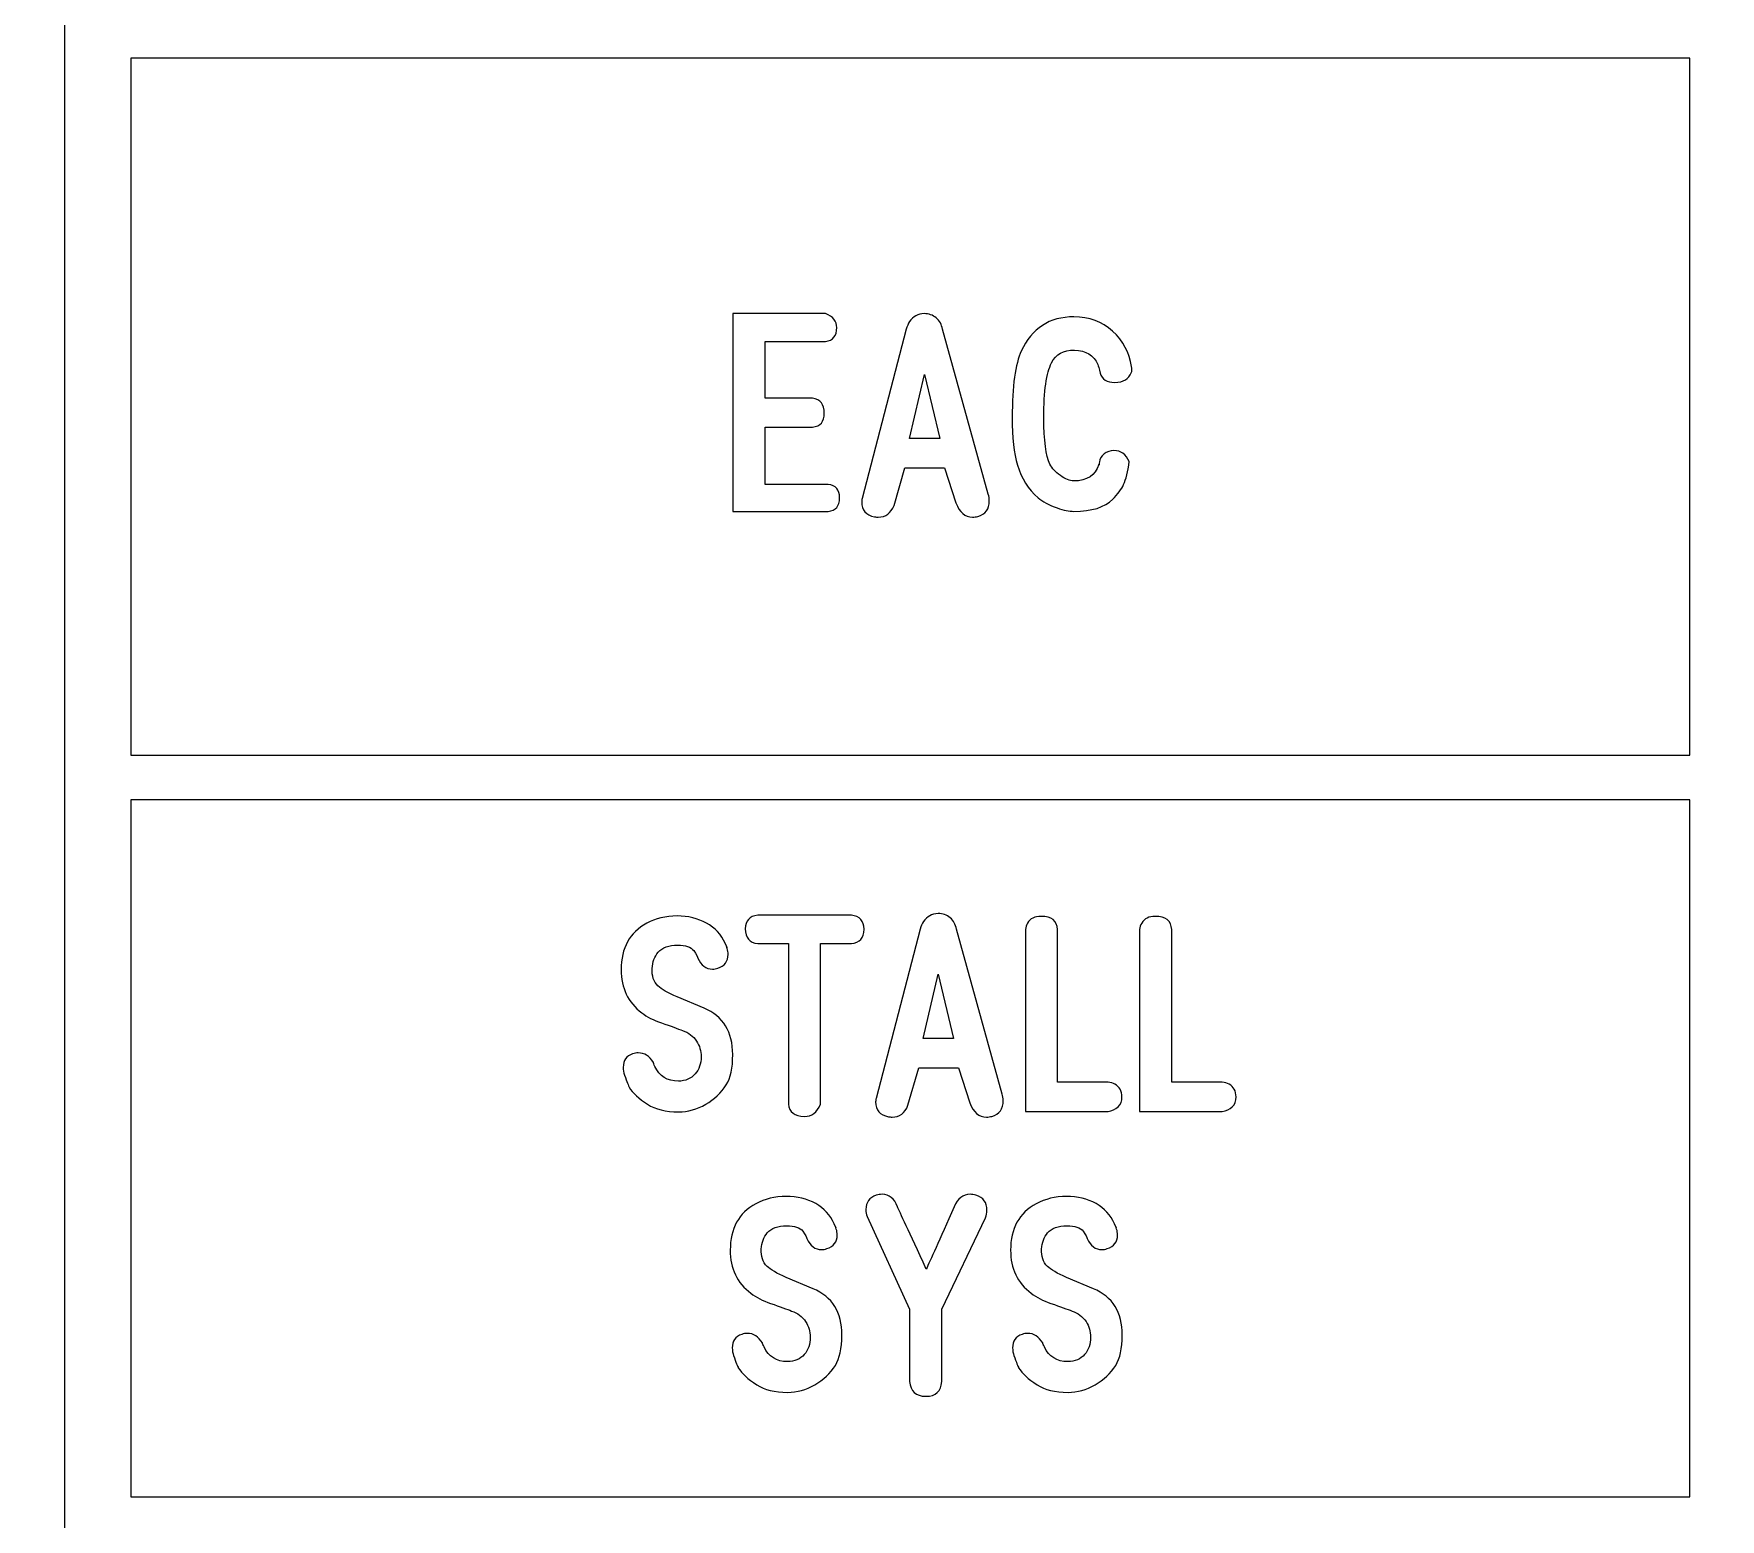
# Model space of a CAD drawing. Extents: x -224 to 225, y -79 to 79.
# Drawn here: x 101.46 to 127.49, y -57.31 to -34.39 of the extents above; entities that cross this region are included whole.
import ezdxf

# ---------------------------------------------------------------- set-up
doc = ezdxf.new("R2010")
doc.units = 0
doc.header["$MEASUREMENT"] = 0
doc.layers.add('PLAN_1', color=7, linetype='CONTINUOUS')

msp = doc.modelspace()

# ---------------------------------------------------------------- linework, layer by layer
at = {"layer": 'PLAN_1', "color": 250}
for points, knots in [([(223.9759, 78.3773), (223.9759, 78.3773), (80.9759, 78.3773), (80.9759, 78.3773), (80.9759, 78.3773), (80.4251, 78.3773), (79.9759, 77.9273), (79.9759, 77.3758), (79.9759, 77.3758), (79.9759, 77.3758), (79.9758, 71.3342), (79.9758, 71.3342), (79.9758, 71.3342), (79.9758, 70.7827), (80.4251, 70.3325), (80.9759, 70.3325), (80.9759, 70.3325), (80.9759, 70.3325), (84.7471, 70.3329), (84.7471, 70.3329), (84.7471, 70.3329), (84.7471, 70.3329), (84.7471, 70.3312), (84.7471, 70.3312), (84.7471, 70.3312), (84.7774, 70.3321), (84.8074, 70.3317), (84.8374, 70.3317), (84.8374, 70.3317), (88.2125, 70.3329), (90.9501, 67.5933), (90.9501, 64.2164), (90.9501, 64.2164), (90.9499, 60.8399), (88.2127, 58.101), (84.8374, 58.101), (84.8374, 58.101), (84.8072, 58.1014), (84.7774, 58.1018), (84.7474, 58.1024), (84.7474, 58.1024), (84.7474, 58.1024), (84.7471, 58.1014), (84.7471, 58.1014), (84.7471, 58.1014), (84.7471, 58.1014), (80.9759, 58.1014), (80.9759, 58.1014), (80.9759, 58.1014), (80.4251, 58.1014), (79.9759, 57.6514), (79.9759, 57.0999), (79.9759, 57.0999), (79.9759, 57.0999), (79.9758, -57.5), (79.9758, -57.5), (79.9758, -57.5), (79.9758, -58.0516), (80.4251, -58.5014), (80.9759, -58.5014), (80.9759, -58.5014), (80.9759, -58.5014), (84.7471, -58.5013), (84.7471, -58.5013), (84.7471, -58.5013), (84.7471, -58.5013), (84.7471, -58.502), (84.7471, -58.502), (84.7471, -58.502), (84.7774, -58.5013), (84.8074, -58.5014), (84.8374, -58.5014), (84.8374, -58.5014), (88.2125, -58.5013), (90.9501, -61.2399), (90.9501, -64.6167), (90.9501, -64.6167), (90.9499, -67.9901), (88.2177, -70.7272), (84.8467, -70.7321), (84.8467, -70.7321), (84.8397, -70.7321), (84.8338, -70.732), (84.8269, -70.7319), (84.8269, -70.7319), (84.8002, -70.7315), (84.7739, -70.7314), (84.7474, -70.7309), (84.7474, -70.7309), (84.7474, -70.7309), (84.7471, -70.7314), (84.7471, -70.7314), (84.7471, -70.7314), (84.7471, -70.7314), (80.9759, -70.7314), (80.9759, -70.7314), (80.9759, -70.7314), (80.4251, -70.7314), (79.9759, -71.181), (79.9759, -71.7325), (79.9759, -71.7325), (79.9759, -71.7325), (79.9758, -77.6209), (79.9758, -77.6209), (79.9758, -77.6209), (79.9758, -77.9033), (80.0791, -78.1466), (80.2822, -78.3424), (80.2822, -78.3424), (80.4854, -78.5379), (80.7318, -78.6325), (81.0136, -78.6218), (81.0136, -78.6218), (81.0136, -78.6218), (224.0136, -78.5346), (224.0136, -78.5346), (224.0136, -78.5346), (224.5508, -78.5142), (224.9758, -78.0725), (224.9758, -77.5342), (224.9758, -77.5342), (224.9758, -77.5342), (224.9758, -71.7378), (224.9758, -71.7378), (224.9758, -71.7378), (224.9758, -71.1866), (224.5266, -70.7368), (223.9758, -70.7368), (223.9758, -70.7368), (223.9758, -70.7368), (220.4778, -70.7365), (220.4778, -70.7365), (220.4778, -70.7365), (220.4778, -70.7365), (220.4778, -70.735), (220.4778, -70.735), (220.4778, -70.735), (220.4481, -70.7357), (220.4179, -70.7368), (220.3879, -70.7368), (220.3879, -70.7368), (217.0127, -70.7365), (214.2753, -67.9983), (214.2753, -64.6215), (214.2753, -64.6215), (214.2753, -61.2481), (217.0057, -58.5128), (220.3752, -58.506), (220.3752, -58.506), (220.381, -58.5058), (220.3857, -58.506), (220.3914, -58.5058), (220.3914, -58.5058), (220.4203, -58.5054), (220.4492, -58.5066), (220.4779, -58.5072), (220.4779, -58.5072), (220.4779, -58.5072), (220.4778, -58.505), (220.4778, -58.505), (220.4778, -58.505), (220.4778, -58.505), (223.9759, -58.505), (223.9759, -58.505), (223.9759, -58.505), (224.5267, -58.505), (224.9758, -58.0556), (224.9758, -57.5041), (224.9758, -57.5041), (224.9758, -57.5041), (224.9758, 57.096), (224.9758, 57.096), (224.9758, 57.096), (224.9758, 57.6478), (224.5266, 58.0971), (223.9758, 58.0971), (223.9758, 58.0971), (223.9758, 58.0971), (220.4778, 58.0973), (220.4778, 58.0973), (220.4778, 58.0973), (220.4778, 58.0973), (220.4778, 58.099), (220.4778, 58.099), (220.4778, 58.099), (220.4481, 58.0981), (220.4179, 58.0971), (220.3879, 58.0971), (220.3879, 58.0971), (217.0127, 58.0973), (214.2753, 60.8356), (214.2753, 64.2126), (214.2753, 64.2126), (214.2753, 67.5856), (217.0053, 70.3207), (220.3743, 70.3279), (220.3743, 70.3279), (220.3808, 70.3282), (220.386, 70.3279), (220.3923, 70.328), (220.3923, 70.328), (220.4209, 70.3288), (220.4495, 70.3274), (220.4779, 70.3268), (220.4779, 70.3268), (220.4779, 70.3268), (220.4778, 70.3291), (220.4778, 70.3291), (220.4778, 70.3291), (220.4778, 70.3291), (223.9759, 70.3291), (223.9759, 70.3291), (223.9759, 70.3291), (224.5267, 70.3291), (224.9758, 70.7785), (224.9758, 71.3299), (224.9758, 71.3299), (224.9758, 71.3299), (224.9758, 77.3759), (224.9758, 77.3759), (224.9758, 77.3759), (224.9758, 77.9276), (224.5265, 78.377), (223.9759, 78.3773)], [0, 0, 0, 0, 0.0175439, 0.0175439, 0.0175439, 0.0175439, 0.0350877, 0.0350877, 0.0350877, 0.0350877, 0.0526316, 0.0526316, 0.0526316, 0.0526316, 0.0701754, 0.0701754, 0.0701754, 0.0701754, 0.0877193, 0.0877193, 0.0877193, 0.0877193, 0.1052632, 0.1052632, 0.1052632, 0.1052632, 0.122807, 0.122807, 0.122807, 0.122807, 0.1403509, 0.1403509, 0.1403509, 0.1403509, 0.1578947, 0.1578947, 0.1578947, 0.1578947, 0.1754386, 0.1754386, 0.1754386, 0.1754386, 0.1929825, 0.1929825, 0.1929825, 0.1929825, 0.2105263, 0.2105263, 0.2105263, 0.2105263, 0.2280702, 0.2280702, 0.2280702, 0.2280702, 0.245614, 0.245614, 0.245614, 0.245614, 0.2631579, 0.2631579, 0.2631579, 0.2631579, 0.2807018, 0.2807018, 0.2807018, 0.2807018, 0.2982456, 0.2982456, 0.2982456, 0.2982456, 0.3157895, 0.3157895, 0.3157895, 0.3157895, 0.3333333, 0.3333333, 0.3333333, 0.3333333, 0.3508772, 0.3508772, 0.3508772, 0.3508772, 0.3684211, 0.3684211, 0.3684211, 0.3684211, 0.3859649, 0.3859649, 0.3859649, 0.3859649, 0.4035088, 0.4035088, 0.4035088, 0.4035088, 0.4210526, 0.4210526, 0.4210526, 0.4210526, 0.4385965, 0.4385965, 0.4385965, 0.4385965, 0.4561404, 0.4561404, 0.4561404, 0.4561404, 0.4736842, 0.4736842, 0.4736842, 0.4736842, 0.4912281, 0.4912281, 0.4912281, 0.4912281, 0.5087719, 0.5087719, 0.5087719, 0.5087719, 0.5263158, 0.5263158, 0.5263158, 0.5263158, 0.5438596, 0.5438596, 0.5438596, 0.5438596, 0.5614035, 0.5614035, 0.5614035, 0.5614035, 0.5789474, 0.5789474, 0.5789474, 0.5789474, 0.5964912, 0.5964912, 0.5964912, 0.5964912, 0.6140351, 0.6140351, 0.6140351, 0.6140351, 0.6315789, 0.6315789, 0.6315789, 0.6315789, 0.6491228, 0.6491228, 0.6491228, 0.6491228, 0.6666667, 0.6666667, 0.6666667, 0.6666667, 0.6842105, 0.6842105, 0.6842105, 0.6842105, 0.7017544, 0.7017544, 0.7017544, 0.7017544, 0.7192982, 0.7192982, 0.7192982, 0.7192982, 0.7368421, 0.7368421, 0.7368421, 0.7368421, 0.754386, 0.754386, 0.754386, 0.754386, 0.7719298, 0.7719298, 0.7719298, 0.7719298, 0.7894737, 0.7894737, 0.7894737, 0.7894737, 0.8070175, 0.8070175, 0.8070175, 0.8070175, 0.8245614, 0.8245614, 0.8245614, 0.8245614, 0.8421053, 0.8421053, 0.8421053, 0.8421053, 0.8596491, 0.8596491, 0.8596491, 0.8596491, 0.877193, 0.877193, 0.877193, 0.877193, 0.8947368, 0.8947368, 0.8947368, 0.8947368, 0.9122807, 0.9122807, 0.9122807, 0.9122807, 0.9298246, 0.9298246, 0.9298246, 0.9298246, 0.9473684, 0.9473684, 0.9473684, 0.9473684, 0.9649123, 0.9649123, 0.9649123, 0.9649123, 1, 1, 1, 1]), ([(101.9357, 69.1187), (101.9357, 69.1187), (203.0161, 69.1187), (203.0161, 69.1187), (203.0161, 69.1187), (203.0161, 69.1187), (203.0161, -69.3472), (203.0161, -69.3472), (203.0161, -69.3472), (203.0161, -69.3472), (101.9357, -69.3472), (101.9357, -69.3472), (101.9357, -69.3472), (101.9357, -69.3472), (101.9357, 69.1187), (101.9357, 69.1187)], [0, 0, 0, 0, 0.2, 0.2, 0.2, 0.2, 0.4, 0.4, 0.4, 0.4, 0.6, 0.6, 0.6, 0.6, 1, 1, 1, 1]), ([(102.9594, -34.7687), (102.9594, -34.7687), (127.0183, -34.7687), (127.0183, -34.7687), (127.0183, -34.7687), (127.0183, -34.7687), (127.0183, -45.5231), (127.0183, -45.5231), (127.0183, -45.5231), (127.0183, -45.5231), (102.9594, -45.5231), (102.9594, -45.5231), (102.9594, -45.5231), (102.9594, -45.5231), (102.9594, -34.7687), (102.9594, -34.7687)], [0, 0, 0, 0, 0.2, 0.2, 0.2, 0.2, 0.4, 0.4, 0.4, 0.4, 0.6, 0.6, 0.6, 0.6, 1, 1, 1, 1]), ([(102.9594, -46.2139), (102.9594, -46.2139), (127.0183, -46.2139), (127.0183, -46.2139), (127.0183, -46.2139), (127.0183, -46.2139), (127.0183, -56.9683), (127.0183, -56.9683), (127.0183, -56.9683), (127.0183, -56.9683), (102.9594, -56.9683), (102.9594, -56.9683), (102.9594, -56.9683), (102.9594, -56.9683), (102.9594, -46.2139), (102.9594, -46.2139)], [0, 0, 0, 0, 0.2, 0.2, 0.2, 0.2, 0.4, 0.4, 0.4, 0.4, 0.6, 0.6, 0.6, 0.6, 1, 1, 1, 1])]:
    msp.add_open_spline(points, degree=3, knots=knots, dxfattribs=at)
at = {"layer": 'PLAN_1', "color": 7}
for points, knots in [([(112.251, -41.7634), (112.251, -41.7634), (112.251, -38.7107), (112.251, -38.7107), (112.251, -38.7107), (112.251, -38.7107), (113.6776, -38.7107), (113.6776, -38.7107), (113.6776, -38.7107), (113.7956, -38.7553), (113.8541, -38.8278), (113.8541, -38.927), (113.8541, -38.927), (113.8542, -39.0534), (113.7956, -39.1248), (113.6774, -39.1393), (113.6774, -39.1393), (113.6774, -39.1393), (112.7481, -39.1393), (112.7481, -39.1393), (112.7481, -39.1393), (112.7481, -39.1393), (112.7481, -40.0145), (112.7481, -40.0145), (112.7481, -40.0145), (112.7481, -40.0145), (113.4803, -40.0145), (113.4803, -40.0145), (113.4803, -40.0145), (113.6006, -40.0318), (113.6609, -40.11), (113.6609, -40.2492), (113.6609, -40.2492), (113.6609, -40.3771), (113.6005, -40.4482), (113.4803, -40.4615), (113.4803, -40.4615), (113.4803, -40.4615), (112.7481, -40.4614), (112.7481, -40.4614), (112.7481, -40.4614), (112.7481, -40.4614), (112.7481, -41.3465), (112.7481, -41.3465), (112.7481, -41.3465), (112.7481, -41.3465), (113.72, -41.3465), (113.72, -41.3465), (113.72, -41.3465), (113.8383, -41.3578), (113.8973, -41.4265), (113.8973, -41.553), (113.8973, -41.553), (113.8974, -41.6806), (113.8382, -41.7507), (113.7206, -41.7634), (113.7206, -41.7634), (113.7206, -41.7634), (112.251, -41.7634), (112.251, -41.7634)], [0, 0, 0, 0, 0.0625, 0.0625, 0.0625, 0.0625, 0.125, 0.125, 0.125, 0.125, 0.1875, 0.1875, 0.1875, 0.1875, 0.25, 0.25, 0.25, 0.25, 0.3125, 0.3125, 0.3125, 0.3125, 0.375, 0.375, 0.375, 0.375, 0.4375, 0.4375, 0.4375, 0.4375, 0.5, 0.5, 0.5, 0.5, 0.5625, 0.5625, 0.5625, 0.5625, 0.625, 0.625, 0.625, 0.625, 0.6875, 0.6875, 0.6875, 0.6875, 0.75, 0.75, 0.75, 0.75, 0.8125, 0.8125, 0.8125, 0.8125, 0.875, 0.875, 0.875, 0.875, 1, 1, 1, 1]), ([(115.6931, -41.6325), (115.6931, -41.6325), (115.5185, -41.0897), (115.5185, -41.0897), (115.5185, -41.0897), (115.5185, -41.0897), (114.9055, -41.0897), (114.9055, -41.0897), (114.9055, -41.0897), (114.9055, -41.0897), (114.7378, -41.6686), (114.7378, -41.6686), (114.7378, -41.6686), (114.6894, -41.7901), (114.608, -41.8511), (114.4936, -41.8511), (114.4936, -41.8511), (114.4753, -41.8511), (114.4554, -41.8492), (114.4345, -41.8455), (114.4345, -41.8455), (114.3042, -41.8192), (114.2387, -41.743), (114.2387, -41.6165), (114.2387, -41.6165), (114.2387, -41.5969), (114.2406, -41.579), (114.2444, -41.5644), (114.2444, -41.5644), (114.2444, -41.5644), (114.9259, -38.9511), (114.9259, -38.9511), (114.9259, -38.9511), (114.9386, -38.9054), (114.9557, -38.8659), (114.978, -38.8343), (114.978, -38.8343), (115.0315, -38.7541), (115.1058, -38.7135), (115.2017, -38.7109), (115.2017, -38.7109), (115.2738, -38.7095), (115.3359, -38.7318), (115.3886, -38.777), (115.3886, -38.777), (115.4415, -38.822), (115.4732, -38.8799), (115.4846, -38.9512), (115.4846, -38.9512), (115.4846, -38.9512), (116.1922, -41.4959), (116.1922, -41.4959), (116.1922, -41.4959), (116.2025, -41.5281), (116.2074, -41.562), (116.2074, -41.5982), (116.2074, -41.5982), (116.2074, -41.7259), (116.1483, -41.8067), (116.03, -41.8397), (116.03, -41.8397), (116.0029, -41.8473), (115.976, -41.8511), (115.9499, -41.8511), (115.9499, -41.8511), (115.8324, -41.8511), (115.7465, -41.778), (115.6931, -41.6325)], [0, 0, 0, 0, 0.0555556, 0.0555556, 0.0555556, 0.0555556, 0.1111111, 0.1111111, 0.1111111, 0.1111111, 0.1666667, 0.1666667, 0.1666667, 0.1666667, 0.2222222, 0.2222222, 0.2222222, 0.2222222, 0.2777778, 0.2777778, 0.2777778, 0.2777778, 0.3333333, 0.3333333, 0.3333333, 0.3333333, 0.3888889, 0.3888889, 0.3888889, 0.3888889, 0.4444444, 0.4444444, 0.4444444, 0.4444444, 0.5, 0.5, 0.5, 0.5, 0.5555556, 0.5555556, 0.5555556, 0.5555556, 0.6111111, 0.6111111, 0.6111111, 0.6111111, 0.6666667, 0.6666667, 0.6666667, 0.6666667, 0.7222222, 0.7222222, 0.7222222, 0.7222222, 0.7777778, 0.7777778, 0.7777778, 0.7777778, 0.8333333, 0.8333333, 0.8333333, 0.8333333, 0.8888889, 0.8888889, 0.8888889, 0.8888889, 1, 1, 1, 1]), ([(118.1126, -41.5753), (117.988, -41.6993), (117.789, -41.7615), (117.5143, -41.7615), (117.5143, -41.7615), (117.4413, -41.7615), (117.3548, -41.7444), (117.2556, -41.7095), (117.2556, -41.7095), (117.1292, -41.6648), (117.0306, -41.6122), (116.9613, -41.5511), (116.9613, -41.5511), (116.8087, -41.4195), (116.7019, -41.2517), (116.6409, -41.0483), (116.6409, -41.0483), (116.5851, -40.8658), (116.5583, -40.6211), (116.5608, -40.3148), (116.5608, -40.3148), (116.5623, -39.8264), (116.6085, -39.4846), (116.7007, -39.2887), (116.7007, -39.2887), (116.8649, -38.9359), (117.1348, -38.7599), (117.5124, -38.7599), (117.5124, -38.7599), (117.7495, -38.7597), (117.9491, -38.8335), (118.1106, -38.9816), (118.1106, -38.9816), (118.2728, -39.133), (118.3712, -39.3141), (118.4043, -39.5251), (118.4043, -39.5251), (118.4119, -39.5658), (118.41, -39.5983), (118.3992, -39.6219), (118.3992, -39.6219), (118.3619, -39.721), (118.2772, -39.7706), (118.1456, -39.7706), (118.1456, -39.7706), (118.0204, -39.7706), (117.9447, -39.7229), (117.9186, -39.6275), (117.9186, -39.6275), (117.9027, -39.5582), (117.89, -39.5143), (117.8811, -39.4954), (117.8811, -39.4954), (117.8196, -39.3529), (117.6993, -39.2791), (117.522, -39.2742), (117.522, -39.2742), (117.3554, -39.2689), (117.2372, -39.3352), (117.1666, -39.4712), (117.1666, -39.4712), (117.0885, -39.6243), (117.049, -39.9054), (117.049, -40.3148), (117.049, -40.3148), (117.049, -40.6675), (117.0808, -40.9071), (117.1437, -41.0336), (117.1437, -41.0336), (117.175, -41.0965), (117.2283, -41.1557), (117.3039, -41.2104), (117.3039, -41.2104), (117.3796, -41.265), (117.4489, -41.2923), (117.5105, -41.2923), (117.5105, -41.2923), (117.7172, -41.2923), (117.8455, -41.2084), (117.8964, -41.0407), (117.8964, -41.0407), (117.8965, -41.0407), (117.8977, -41.0432), (117.9002, -41.0483), (117.9002, -41.0483), (117.9015, -41.0443), (117.904, -41.028), (117.9072, -40.9981), (117.9072, -40.9981), (117.9098, -40.9511), (117.9333, -40.9098), (117.9784, -40.8754), (117.9784, -40.8754), (118.023, -40.8404), (118.0737, -40.8232), (118.1309, -40.8232), (118.1309, -40.8232), (118.2379, -40.8232), (118.3166, -40.8798), (118.3674, -40.9942), (118.3674, -40.9942), (118.3466, -41.1493), (118.3172, -41.2676), (118.2797, -41.3484), (118.2797, -41.3484), (118.2466, -41.4215), (118.1907, -41.4971), (118.1126, -41.5753)], [0, 0, 0, 0, 0.0357143, 0.0357143, 0.0357143, 0.0357143, 0.0714286, 0.0714286, 0.0714286, 0.0714286, 0.1071429, 0.1071429, 0.1071429, 0.1071429, 0.1428571, 0.1428571, 0.1428571, 0.1428571, 0.1785714, 0.1785714, 0.1785714, 0.1785714, 0.2142857, 0.2142857, 0.2142857, 0.2142857, 0.25, 0.25, 0.25, 0.25, 0.2857143, 0.2857143, 0.2857143, 0.2857143, 0.3214286, 0.3214286, 0.3214286, 0.3214286, 0.3571429, 0.3571429, 0.3571429, 0.3571429, 0.3928571, 0.3928571, 0.3928571, 0.3928571, 0.4285714, 0.4285714, 0.4285714, 0.4285714, 0.4642857, 0.4642857, 0.4642857, 0.4642857, 0.5, 0.5, 0.5, 0.5, 0.5357143, 0.5357143, 0.5357143, 0.5357143, 0.5714286, 0.5714286, 0.5714286, 0.5714286, 0.6071429, 0.6071429, 0.6071429, 0.6071429, 0.6428571, 0.6428571, 0.6428571, 0.6428571, 0.6785714, 0.6785714, 0.6785714, 0.6785714, 0.7142857, 0.7142857, 0.7142857, 0.7142857, 0.75, 0.75, 0.75, 0.75, 0.7857143, 0.7857143, 0.7857143, 0.7857143, 0.8214286, 0.8214286, 0.8214286, 0.8214286, 0.8571429, 0.8571429, 0.8571429, 0.8571429, 0.8928571, 0.8928571, 0.8928571, 0.8928571, 0.9285714, 0.9285714, 0.9285714, 0.9285714, 1, 1, 1, 1]), ([(115.2057, -39.6485), (115.2057, -39.6485), (114.9744, -40.6369), (114.9744, -40.6369), (114.9744, -40.6369), (114.9744, -40.6369), (115.4421, -40.6369), (115.4421, -40.6369), (115.4421, -40.6369), (115.4421, -40.6369), (115.2057, -39.6485), (115.2057, -39.6485)], [0, 0, 0, 0, 0.25, 0.25, 0.25, 0.25, 0.5, 0.5, 0.5, 0.5, 1, 1, 1, 1]), ([(112.148, -50.6108), (112.0685, -50.7348), (111.9629, -50.8347), (111.8314, -50.9103), (111.8314, -50.9103), (111.6961, -50.9884), (111.5561, -51.0278), (111.4124, -51.0278), (111.4124, -51.0278), (111.2136, -51.0277), (111.0539, -50.9884), (110.9338, -50.9103), (110.9338, -50.9103), (110.7984, -50.8225), (110.7036, -50.7349), (110.6503, -50.6478), (110.6503, -50.6478), (110.6395, -50.628), (110.6153, -50.5651), (110.5778, -50.4596), (110.5778, -50.4596), (110.5645, -50.4215), (110.5574, -50.3813), (110.5574, -50.3407), (110.5574, -50.3407), (110.5574, -50.2351), (110.6058, -50.1653), (110.7024, -50.1321), (110.7024, -50.1321), (110.7324, -50.122), (110.7615, -50.1169), (110.7901, -50.1169), (110.7901, -50.1169), (110.8843, -50.1169), (110.9617, -50.1659), (111.0228, -50.2645), (111.0228, -50.2645), (111.0229, -50.2726), (111.031, -50.2942), (111.0469, -50.3274), (111.0469, -50.3274), (111.1175, -50.478), (111.2389, -50.553), (111.4099, -50.553), (111.4099, -50.553), (111.5181, -50.553), (111.6044, -50.5161), (111.6686, -50.443), (111.6686, -50.443), (111.7296, -50.3751), (111.7602, -50.2853), (111.7602, -50.1748), (111.7602, -50.1748), (111.7603, -50.0883), (111.7366, -50.0088), (111.6896, -49.9363), (111.6896, -49.9363), (111.6375, -49.8581), (111.565, -49.8036), (111.4735, -49.7723), (111.4735, -49.7723), (111.4017, -49.745), (111.2936, -49.7063), (111.1493, -49.6555), (111.1493, -49.6555), (111.0266, -49.6128), (110.9249, -49.5607), (110.8441, -49.499), (110.8441, -49.499), (110.6318, -49.3374), (110.5257, -49.1157), (110.5257, -48.8342), (110.5257, -48.8342), (110.5258, -48.4984), (110.6572, -48.2595), (110.9204, -48.117), (110.9204, -48.117), (111.0572, -48.0426), (111.2135, -48.0051), (111.3896, -48.0051), (111.3896, -48.0051), (111.5587, -48.0051), (111.7099, -48.042), (111.8441, -48.1152), (111.8441, -48.1152), (111.9732, -48.187), (112.0691, -48.2906), (112.1308, -48.426), (112.1308, -48.426), (112.1308, -48.426), (112.155, -48.4819), (112.155, -48.4819), (112.155, -48.4819), (112.1562, -48.4843), (112.1568, -48.4871), (112.1568, -48.4895), (112.1568, -48.4895), (112.155, -48.4843), (112.1536, -48.4819), (112.1536, -48.4819), (112.1536, -48.4819), (112.1537, -48.4833), (112.1562, -48.4921), (112.1625, -48.5081), (112.1625, -48.5081), (112.1714, -48.5366), (112.1759, -48.5664), (112.1759, -48.5977), (112.1759, -48.5977), (112.176, -48.7064), (112.1231, -48.7775), (112.0176, -48.81), (112.0176, -48.81), (111.9891, -48.8195), (111.9617, -48.8246), (111.9356, -48.8246), (111.9356, -48.8246), (111.8353, -48.8246), (111.7595, -48.7673), (111.7099, -48.6535), (111.7099, -48.6535), (111.7075, -48.6383), (111.6864, -48.6008), (111.647, -48.5397), (111.647, -48.5397), (111.6006, -48.4839), (111.518, -48.4558), (111.3972, -48.4558), (111.3972, -48.4558), (111.2619, -48.4558), (111.162, -48.4927), (111.0971, -48.5658), (111.0971, -48.5658), (111.0418, -48.63), (111.0107, -48.7139), (111.0043, -48.8169), (111.0043, -48.8169), (110.9981, -48.9288), (111.0278, -49.0179), (111.094, -49.0834), (111.094, -49.0834), (111.1462, -49.1354), (111.2446, -49.1921), (111.3896, -49.2531), (111.3896, -49.2531), (111.3896, -49.2531), (111.8053, -49.4277), (111.8053, -49.4277), (111.8053, -49.4277), (112.101, -49.5523), (112.2484, -49.7915), (112.2484, -50.1448), (112.2484, -50.1448), (112.2484, -50.3503), (112.2147, -50.5053), (112.148, -50.6108)], [0, 0, 0, 0, 0.025, 0.025, 0.025, 0.025, 0.05, 0.05, 0.05, 0.05, 0.075, 0.075, 0.075, 0.075, 0.1, 0.1, 0.1, 0.1, 0.125, 0.125, 0.125, 0.125, 0.15, 0.15, 0.15, 0.15, 0.175, 0.175, 0.175, 0.175, 0.2, 0.2, 0.2, 0.2, 0.225, 0.225, 0.225, 0.225, 0.25, 0.25, 0.25, 0.25, 0.275, 0.275, 0.275, 0.275, 0.3, 0.3, 0.3, 0.3, 0.325, 0.325, 0.325, 0.325, 0.35, 0.35, 0.35, 0.35, 0.375, 0.375, 0.375, 0.375, 0.4, 0.4, 0.4, 0.4, 0.425, 0.425, 0.425, 0.425, 0.45, 0.45, 0.45, 0.45, 0.475, 0.475, 0.475, 0.475, 0.5, 0.5, 0.5, 0.5, 0.525, 0.525, 0.525, 0.525, 0.55, 0.55, 0.55, 0.55, 0.575, 0.575, 0.575, 0.575, 0.6, 0.6, 0.6, 0.6, 0.625, 0.625, 0.625, 0.625, 0.65, 0.65, 0.65, 0.65, 0.675, 0.675, 0.675, 0.675, 0.7, 0.7, 0.7, 0.7, 0.725, 0.725, 0.725, 0.725, 0.75, 0.75, 0.75, 0.75, 0.775, 0.775, 0.775, 0.775, 0.8, 0.8, 0.8, 0.8, 0.825, 0.825, 0.825, 0.825, 0.85, 0.85, 0.85, 0.85, 0.875, 0.875, 0.875, 0.875, 0.9, 0.9, 0.9, 0.9, 0.925, 0.925, 0.925, 0.925, 0.95, 0.95, 0.95, 0.95, 1, 1, 1, 1]), ([(113.6037, -48.431), (113.6037, -48.431), (113.6037, -50.9084), (113.6037, -50.9084), (113.6037, -50.9084), (113.5516, -51.0373), (113.4676, -51.1009), (113.3525, -51.0985), (113.3525, -51.0985), (113.2045, -51.0932), (113.1224, -51.0305), (113.1065, -50.9084), (113.1065, -50.9084), (113.1065, -50.9084), (113.1067, -48.431), (113.1067, -48.431), (113.1067, -48.431), (113.1067, -48.431), (112.6338, -48.431), (112.6338, -48.431), (112.6338, -48.431), (112.5058, -48.4177), (112.4416, -48.3408), (112.4416, -48.2023), (112.4416, -48.2023), (112.4417, -48.0807), (112.5058, -48.0103), (112.6336, -47.9918), (112.6336, -47.9918), (112.6336, -47.9918), (114.0786, -47.9918), (114.0786, -47.9918), (114.0786, -47.9918), (114.209, -48.0077), (114.2743, -48.0808), (114.2743, -48.2099), (114.2743, -48.2099), (114.2745, -48.3446), (114.2088, -48.4183), (114.0785, -48.431), (114.0785, -48.431), (114.0785, -48.431), (113.6037, -48.431), (113.6037, -48.431)], [0, 0, 0, 0, 0.0833333, 0.0833333, 0.0833333, 0.0833333, 0.1666667, 0.1666667, 0.1666667, 0.1666667, 0.25, 0.25, 0.25, 0.25, 0.3333333, 0.3333333, 0.3333333, 0.3333333, 0.4166667, 0.4166667, 0.4166667, 0.4166667, 0.5, 0.5, 0.5, 0.5, 0.5833333, 0.5833333, 0.5833333, 0.5833333, 0.6666667, 0.6666667, 0.6666667, 0.6666667, 0.75, 0.75, 0.75, 0.75, 0.8333333, 0.8333333, 0.8333333, 0.8333333, 1, 1, 1, 1]), ([(115.908, -50.8892), (115.908, -50.8892), (115.7332, -50.3465), (115.7332, -50.3465), (115.7332, -50.3465), (115.7332, -50.3465), (115.1204, -50.3465), (115.1204, -50.3465), (115.1204, -50.3465), (115.1204, -50.3465), (114.9525, -50.9255), (114.9525, -50.9255), (114.9525, -50.9255), (114.9043, -51.047), (114.8228, -51.108), (114.7084, -51.108), (114.7084, -51.108), (114.69, -51.108), (114.6702, -51.1061), (114.6493, -51.1022), (114.6493, -51.1022), (114.5191, -51.0761), (114.4535, -50.9999), (114.4535, -50.8734), (114.4535, -50.8734), (114.4537, -50.8536), (114.4554, -50.8359), (114.4592, -50.8213), (114.4592, -50.8213), (114.4592, -50.8213), (115.1408, -48.2078), (115.1408, -48.2078), (115.1408, -48.2078), (115.1535, -48.1623), (115.1705, -48.1228), (115.1928, -48.091), (115.1928, -48.091), (115.2462, -48.011), (115.3206, -47.9702), (115.4165, -47.9676), (115.4165, -47.9676), (115.4885, -47.9664), (115.5507, -47.9887), (115.6034, -48.0337), (115.6034, -48.0337), (115.6564, -48.0789), (115.688, -48.1368), (115.6994, -48.2079), (115.6994, -48.2079), (115.6994, -48.2079), (116.4071, -50.7526), (116.4071, -50.7526), (116.4071, -50.7526), (116.4172, -50.785), (116.4222, -50.8187), (116.4222, -50.8549), (116.4222, -50.8549), (116.4224, -50.9828), (116.3631, -51.0634), (116.2448, -51.0966), (116.2448, -51.0966), (116.2176, -51.104), (116.1908, -51.108), (116.1647, -51.108), (116.1647, -51.108), (116.0471, -51.108), (115.9613, -51.0349), (115.908, -50.8892)], [0, 0, 0, 0, 0.0555556, 0.0555556, 0.0555556, 0.0555556, 0.1111111, 0.1111111, 0.1111111, 0.1111111, 0.1666667, 0.1666667, 0.1666667, 0.1666667, 0.2222222, 0.2222222, 0.2222222, 0.2222222, 0.2777778, 0.2777778, 0.2777778, 0.2777778, 0.3333333, 0.3333333, 0.3333333, 0.3333333, 0.3888889, 0.3888889, 0.3888889, 0.3888889, 0.4444444, 0.4444444, 0.4444444, 0.4444444, 0.5, 0.5, 0.5, 0.5, 0.5555556, 0.5555556, 0.5555556, 0.5555556, 0.6111111, 0.6111111, 0.6111111, 0.6111111, 0.6666667, 0.6666667, 0.6666667, 0.6666667, 0.7222222, 0.7222222, 0.7222222, 0.7222222, 0.7777778, 0.7777778, 0.7777778, 0.7777778, 0.8333333, 0.8333333, 0.8333333, 0.8333333, 0.8888889, 0.8888889, 0.8888889, 0.8888889, 1, 1, 1, 1]), ([(116.7643, -51.0203), (116.7643, -51.0203), (116.7643, -48.2156), (116.7643, -48.2156), (116.7643, -48.2156), (116.7694, -48.1762), (116.7801, -48.1418), (116.7979, -48.1133), (116.7979, -48.1133), (116.8387, -48.0451), (116.9085, -48.011), (117.0064, -48.011), (117.0064, -48.011), (117.1693, -48.0097), (117.2536, -48.0777), (117.2613, -48.2156), (117.2613, -48.2156), (117.2613, -48.2156), (117.2613, -50.5675), (117.2613, -50.5675), (117.2613, -50.5675), (117.2613, -50.5675), (118.04, -50.5675), (118.04, -50.5675), (118.04, -50.5675), (118.0807, -50.5727), (118.1163, -50.5828), (118.1461, -50.5995), (118.1461, -50.5995), (118.2168, -50.6388), (118.2529, -50.7049), (118.2542, -50.7965), (118.2542, -50.7965), (118.2569, -50.8588), (118.237, -50.9103), (118.1951, -50.9503), (118.1951, -50.9503), (118.1539, -50.9908), (118.1023, -51.0138), (118.04, -51.0203), (118.04, -51.0203), (118.04, -51.0203), (116.7643, -51.0203), (116.7643, -51.0203)], [0, 0, 0, 0, 0.0833333, 0.0833333, 0.0833333, 0.0833333, 0.1666667, 0.1666667, 0.1666667, 0.1666667, 0.25, 0.25, 0.25, 0.25, 0.3333333, 0.3333333, 0.3333333, 0.3333333, 0.4166667, 0.4166667, 0.4166667, 0.4166667, 0.5, 0.5, 0.5, 0.5, 0.5833333, 0.5833333, 0.5833333, 0.5833333, 0.6666667, 0.6666667, 0.6666667, 0.6666667, 0.75, 0.75, 0.75, 0.75, 0.8333333, 0.8333333, 0.8333333, 0.8333333, 1, 1, 1, 1]), ([(118.5258, -51.0203), (118.5258, -51.0203), (118.5258, -48.2156), (118.5258, -48.2156), (118.5258, -48.2156), (118.531, -48.1762), (118.5416, -48.1418), (118.5594, -48.1133), (118.5594, -48.1133), (118.6, -48.0451), (118.67, -48.011), (118.7679, -48.011), (118.7679, -48.011), (118.9306, -48.0097), (119.0151, -48.0777), (119.0228, -48.2156), (119.0228, -48.2156), (119.0228, -48.2156), (119.0229, -50.5675), (119.0229, -50.5675), (119.0229, -50.5675), (119.0229, -50.5675), (119.8015, -50.5675), (119.8015, -50.5675), (119.8015, -50.5675), (119.8422, -50.5727), (119.8778, -50.5828), (119.9076, -50.5995), (119.9076, -50.5995), (119.9784, -50.6388), (120.0144, -50.7049), (120.0157, -50.7965), (120.0157, -50.7965), (120.0184, -50.8588), (119.9985, -50.9103), (119.9566, -50.9503), (119.9566, -50.9503), (119.9155, -50.9908), (119.8638, -51.0138), (119.8015, -51.0203), (119.8015, -51.0203), (119.8015, -51.0203), (118.5258, -51.0203), (118.5258, -51.0203)], [0, 0, 0, 0, 0.0833333, 0.0833333, 0.0833333, 0.0833333, 0.1666667, 0.1666667, 0.1666667, 0.1666667, 0.25, 0.25, 0.25, 0.25, 0.3333333, 0.3333333, 0.3333333, 0.3333333, 0.4166667, 0.4166667, 0.4166667, 0.4166667, 0.5, 0.5, 0.5, 0.5, 0.5833333, 0.5833333, 0.5833333, 0.5833333, 0.6666667, 0.6666667, 0.6666667, 0.6666667, 0.75, 0.75, 0.75, 0.75, 0.8333333, 0.8333333, 0.8333333, 0.8333333, 1, 1, 1, 1]), ([(115.4204, -48.9052), (115.4204, -48.9052), (115.1891, -49.8938), (115.1891, -49.8938), (115.1891, -49.8938), (115.1891, -49.8938), (115.657, -49.8938), (115.657, -49.8938), (115.657, -49.8938), (115.657, -49.8938), (115.4204, -48.9052), (115.4204, -48.9052)], [0, 0, 0, 0, 0.25, 0.25, 0.25, 0.25, 0.5, 0.5, 0.5, 0.5, 1, 1, 1, 1]), ([(115.475, -54.0727), (115.475, -54.0727), (115.475, -55.189), (115.475, -55.189), (115.475, -55.189), (115.4623, -55.3403), (115.381, -55.4159), (115.229, -55.4159), (115.229, -55.4159), (115.0716, -55.4147), (114.9881, -55.3391), (114.9779, -55.189), (114.9779, -55.189), (114.9779, -55.189), (114.9779, -54.0727), (114.9779, -54.0727), (114.9779, -54.0727), (114.9779, -54.0727), (114.3201, -52.6424), (114.3201, -52.6424), (114.3201, -52.6424), (114.3092, -52.6081), (114.3035, -52.5725), (114.3035, -52.5362), (114.3035, -52.5362), (114.3036, -52.4217), (114.3562, -52.3481), (114.4618, -52.3145), (114.4618, -52.3145), (114.4935, -52.3049), (114.5241, -52.2997), (114.5527, -52.2997), (114.5527, -52.2997), (114.6634, -52.2996), (114.7421, -52.3641), (114.7891, -52.4918), (114.7891, -52.4918), (114.8204, -52.5616), (114.969, -52.8814), (115.2354, -53.4529), (115.2354, -53.4529), (115.2915, -53.327), (115.435, -53.0073), (115.667, -52.4918), (115.667, -52.4918), (115.7179, -52.3641), (115.7992, -52.2997), (115.9111, -52.2997), (115.9111, -52.2997), (115.9398, -52.2996), (115.9702, -52.3049), (116.002, -52.3145), (116.002, -52.3145), (116.1154, -52.3492), (116.1717, -52.4257), (116.1717, -52.5439), (116.1717, -52.5439), (116.1717, -52.5845), (116.1647, -52.6247), (116.1508, -52.6635), (116.1508, -52.6635), (116.1508, -52.6635), (115.475, -54.0727), (115.475, -54.0727)], [0, 0, 0, 0, 0.0588235, 0.0588235, 0.0588235, 0.0588235, 0.1176471, 0.1176471, 0.1176471, 0.1176471, 0.1764706, 0.1764706, 0.1764706, 0.1764706, 0.2352941, 0.2352941, 0.2352941, 0.2352941, 0.2941176, 0.2941176, 0.2941176, 0.2941176, 0.3529412, 0.3529412, 0.3529412, 0.3529412, 0.4117647, 0.4117647, 0.4117647, 0.4117647, 0.4705882, 0.4705882, 0.4705882, 0.4705882, 0.5294118, 0.5294118, 0.5294118, 0.5294118, 0.5882353, 0.5882353, 0.5882353, 0.5882353, 0.6470588, 0.6470588, 0.6470588, 0.6470588, 0.7058824, 0.7058824, 0.7058824, 0.7058824, 0.7647059, 0.7647059, 0.7647059, 0.7647059, 0.8235294, 0.8235294, 0.8235294, 0.8235294, 0.8823529, 0.8823529, 0.8823529, 0.8823529, 1, 1, 1, 1]), ([(113.832, -54.9391), (113.7526, -55.0631), (113.6468, -55.163), (113.5153, -55.2386), (113.5153, -55.2386), (113.3799, -55.3167), (113.24, -55.3561), (113.0963, -55.3561), (113.0963, -55.3561), (112.8975, -55.356), (112.7378, -55.3167), (112.6177, -55.2386), (112.6177, -55.2386), (112.4824, -55.1509), (112.3875, -55.0632), (112.3342, -54.9761), (112.3342, -54.9761), (112.3233, -54.9563), (112.2992, -54.8933), (112.2617, -54.7879), (112.2617, -54.7879), (112.2483, -54.7496), (112.2413, -54.7096), (112.2413, -54.669), (112.2413, -54.669), (112.2414, -54.5635), (112.2897, -54.4936), (112.3863, -54.4604), (112.3863, -54.4604), (112.4163, -54.4503), (112.4454, -54.4452), (112.474, -54.4452), (112.474, -54.4452), (112.5681, -54.4452), (112.6456, -54.4942), (112.7067, -54.5928), (112.7067, -54.5928), (112.7068, -54.601), (112.7149, -54.6225), (112.7308, -54.6557), (112.7308, -54.6557), (112.8015, -54.8063), (112.9228, -54.8813), (113.0938, -54.8813), (113.0938, -54.8813), (113.2019, -54.8813), (113.2883, -54.8444), (113.3525, -54.7713), (113.3525, -54.7713), (113.4136, -54.7034), (113.4441, -54.6137), (113.4441, -54.5031), (113.4441, -54.5031), (113.4442, -54.4166), (113.4205, -54.3371), (113.3735, -54.2646), (113.3735, -54.2646), (113.3216, -54.1865), (113.2489, -54.1319), (113.1574, -54.1006), (113.1574, -54.1006), (113.0856, -54.0733), (112.9775, -54.0346), (112.8332, -53.9838), (112.8332, -53.9838), (112.7106, -53.9412), (112.6088, -53.889), (112.528, -53.8273), (112.528, -53.8273), (112.3158, -53.6658), (112.2096, -53.4441), (112.2096, -53.1625), (112.2096, -53.1625), (112.2096, -52.8268), (112.3411, -52.5878), (112.6043, -52.4453), (112.6043, -52.4453), (112.7411, -52.3709), (112.8974, -52.3334), (113.0735, -52.3334), (113.0735, -52.3334), (113.2426, -52.3334), (113.3938, -52.3703), (113.528, -52.4435), (113.528, -52.4435), (113.6571, -52.5152), (113.753, -52.6189), (113.8147, -52.7543), (113.8147, -52.7543), (113.8147, -52.7543), (113.8389, -52.8103), (113.8389, -52.8103), (113.8389, -52.8103), (113.8403, -52.8128), (113.8407, -52.8154), (113.8407, -52.8178), (113.8407, -52.8178), (113.8389, -52.8128), (113.8375, -52.8103), (113.8375, -52.8103), (113.8375, -52.8103), (113.8375, -52.8116), (113.8401, -52.8204), (113.8464, -52.8364), (113.8464, -52.8364), (113.8554, -52.865), (113.8598, -52.8947), (113.8598, -52.926), (113.8598, -52.926), (113.8599, -53.0345), (113.807, -53.1058), (113.7015, -53.1383), (113.7015, -53.1383), (113.673, -53.1478), (113.6456, -53.1528), (113.6195, -53.1528), (113.6195, -53.1528), (113.5192, -53.1528), (113.4434, -53.0956), (113.3938, -52.9818), (113.3938, -52.9818), (113.3914, -52.9666), (113.3703, -52.9291), (113.3309, -52.868), (113.3309, -52.868), (113.2847, -52.8122), (113.2019, -52.7841), (113.0811, -52.7841), (113.0811, -52.7841), (112.9457, -52.7841), (112.8459, -52.821), (112.781, -52.8941), (112.781, -52.8941), (112.7259, -52.9582), (112.6946, -53.0422), (112.6882, -53.1452), (112.6882, -53.1452), (112.682, -53.2571), (112.7117, -53.3462), (112.7779, -53.4117), (112.7779, -53.4117), (112.83, -53.4637), (112.9285, -53.5204), (113.0735, -53.5814), (113.0735, -53.5814), (113.0735, -53.5814), (113.4893, -53.756), (113.4893, -53.756), (113.4893, -53.756), (113.7849, -53.8808), (113.9323, -54.1198), (113.9323, -54.4731), (113.9323, -54.4731), (113.9324, -54.6786), (113.8986, -54.8336), (113.832, -54.9391)], [0, 0, 0, 0, 0.025, 0.025, 0.025, 0.025, 0.05, 0.05, 0.05, 0.05, 0.075, 0.075, 0.075, 0.075, 0.1, 0.1, 0.1, 0.1, 0.125, 0.125, 0.125, 0.125, 0.15, 0.15, 0.15, 0.15, 0.175, 0.175, 0.175, 0.175, 0.2, 0.2, 0.2, 0.2, 0.225, 0.225, 0.225, 0.225, 0.25, 0.25, 0.25, 0.25, 0.275, 0.275, 0.275, 0.275, 0.3, 0.3, 0.3, 0.3, 0.325, 0.325, 0.325, 0.325, 0.35, 0.35, 0.35, 0.35, 0.375, 0.375, 0.375, 0.375, 0.4, 0.4, 0.4, 0.4, 0.425, 0.425, 0.425, 0.425, 0.45, 0.45, 0.45, 0.45, 0.475, 0.475, 0.475, 0.475, 0.5, 0.5, 0.5, 0.5, 0.525, 0.525, 0.525, 0.525, 0.55, 0.55, 0.55, 0.55, 0.575, 0.575, 0.575, 0.575, 0.6, 0.6, 0.6, 0.6, 0.625, 0.625, 0.625, 0.625, 0.65, 0.65, 0.65, 0.65, 0.675, 0.675, 0.675, 0.675, 0.7, 0.7, 0.7, 0.7, 0.725, 0.725, 0.725, 0.725, 0.75, 0.75, 0.75, 0.75, 0.775, 0.775, 0.775, 0.775, 0.8, 0.8, 0.8, 0.8, 0.825, 0.825, 0.825, 0.825, 0.85, 0.85, 0.85, 0.85, 0.875, 0.875, 0.875, 0.875, 0.9, 0.9, 0.9, 0.9, 0.925, 0.925, 0.925, 0.925, 0.95, 0.95, 0.95, 0.95, 1, 1, 1, 1]), ([(118.1583, -54.9391), (118.0789, -55.0631), (117.9732, -55.163), (117.8417, -55.2386), (117.8417, -55.2386), (117.7064, -55.3167), (117.5664, -55.3561), (117.4227, -55.3561), (117.4227, -55.3561), (117.2238, -55.356), (117.0642, -55.3167), (116.9441, -55.2386), (116.9441, -55.2386), (116.8087, -55.1509), (116.7139, -55.0632), (116.6606, -54.9761), (116.6606, -54.9761), (116.6498, -54.9563), (116.6256, -54.8933), (116.5881, -54.7879), (116.5881, -54.7879), (116.5748, -54.7496), (116.5677, -54.7096), (116.5677, -54.669), (116.5677, -54.669), (116.5678, -54.5635), (116.6161, -54.4936), (116.7127, -54.4604), (116.7127, -54.4604), (116.7426, -54.4503), (116.7718, -54.4452), (116.8004, -54.4452), (116.8004, -54.4452), (116.8946, -54.4452), (116.972, -54.4942), (117.0331, -54.5928), (117.0331, -54.5928), (117.0331, -54.601), (117.0413, -54.6225), (117.0572, -54.6557), (117.0572, -54.6557), (117.1278, -54.8063), (117.2492, -54.8813), (117.4202, -54.8813), (117.4202, -54.8813), (117.5284, -54.8813), (117.6147, -54.8444), (117.6789, -54.7713), (117.6789, -54.7713), (117.74, -54.7034), (117.7705, -54.6137), (117.7705, -54.5031), (117.7705, -54.5031), (117.7705, -54.4166), (117.7469, -54.3371), (117.6999, -54.2646), (117.6999, -54.2646), (117.6479, -54.1865), (117.5753, -54.1319), (117.4838, -54.1006), (117.4838, -54.1006), (117.412, -54.0733), (117.3039, -54.0346), (117.1596, -53.9838), (117.1596, -53.9838), (117.0369, -53.9412), (116.9352, -53.889), (116.8544, -53.8273), (116.8544, -53.8273), (116.6422, -53.6658), (116.536, -53.4441), (116.536, -53.1625), (116.536, -53.1625), (116.5361, -52.8268), (116.6675, -52.5878), (116.9307, -52.4453), (116.9307, -52.4453), (117.0675, -52.3709), (117.2238, -52.3334), (117.3999, -52.3334), (117.3999, -52.3334), (117.5689, -52.3334), (117.7202, -52.3703), (117.8544, -52.4435), (117.8544, -52.4435), (117.9835, -52.5152), (118.0794, -52.6189), (118.1411, -52.7543), (118.1411, -52.7543), (118.1411, -52.7543), (118.1652, -52.8103), (118.1652, -52.8103), (118.1652, -52.8103), (118.1666, -52.8128), (118.1671, -52.8154), (118.1671, -52.8178), (118.1671, -52.8178), (118.1652, -52.8128), (118.1639, -52.8103), (118.1639, -52.8103), (118.1639, -52.8103), (118.164, -52.8116), (118.1665, -52.8204), (118.1728, -52.8364), (118.1728, -52.8364), (118.1817, -52.865), (118.1862, -52.8947), (118.1862, -52.926), (118.1862, -52.926), (118.1863, -53.0345), (118.1334, -53.1058), (118.0279, -53.1383), (118.0279, -53.1383), (117.9993, -53.1478), (117.972, -53.1528), (117.9459, -53.1528), (117.9459, -53.1528), (117.8455, -53.1528), (117.7698, -53.0956), (117.7202, -52.9818), (117.7202, -52.9818), (117.7178, -52.9666), (117.6967, -52.9291), (117.6573, -52.868), (117.6573, -52.868), (117.611, -52.8122), (117.5283, -52.7841), (117.4075, -52.7841), (117.4075, -52.7841), (117.2723, -52.7841), (117.1723, -52.821), (117.1074, -52.8941), (117.1074, -52.8941), (117.0522, -52.9582), (117.021, -53.0422), (117.0146, -53.1452), (117.0146, -53.1452), (117.0083, -53.2571), (117.0381, -53.3462), (117.1043, -53.4117), (117.1043, -53.4117), (117.1566, -53.4637), (117.2549, -53.5204), (117.3999, -53.5814), (117.3999, -53.5814), (117.3999, -53.5814), (117.8158, -53.756), (117.8158, -53.756), (117.8158, -53.756), (118.1113, -53.8808), (118.2587, -54.1198), (118.2587, -54.4731), (118.2587, -54.4731), (118.2587, -54.6786), (118.225, -54.8336), (118.1583, -54.9391)], [0, 0, 0, 0, 0.025, 0.025, 0.025, 0.025, 0.05, 0.05, 0.05, 0.05, 0.075, 0.075, 0.075, 0.075, 0.1, 0.1, 0.1, 0.1, 0.125, 0.125, 0.125, 0.125, 0.15, 0.15, 0.15, 0.15, 0.175, 0.175, 0.175, 0.175, 0.2, 0.2, 0.2, 0.2, 0.225, 0.225, 0.225, 0.225, 0.25, 0.25, 0.25, 0.25, 0.275, 0.275, 0.275, 0.275, 0.3, 0.3, 0.3, 0.3, 0.325, 0.325, 0.325, 0.325, 0.35, 0.35, 0.35, 0.35, 0.375, 0.375, 0.375, 0.375, 0.4, 0.4, 0.4, 0.4, 0.425, 0.425, 0.425, 0.425, 0.45, 0.45, 0.45, 0.45, 0.475, 0.475, 0.475, 0.475, 0.5, 0.5, 0.5, 0.5, 0.525, 0.525, 0.525, 0.525, 0.55, 0.55, 0.55, 0.55, 0.575, 0.575, 0.575, 0.575, 0.6, 0.6, 0.6, 0.6, 0.625, 0.625, 0.625, 0.625, 0.65, 0.65, 0.65, 0.65, 0.675, 0.675, 0.675, 0.675, 0.7, 0.7, 0.7, 0.7, 0.725, 0.725, 0.725, 0.725, 0.75, 0.75, 0.75, 0.75, 0.775, 0.775, 0.775, 0.775, 0.8, 0.8, 0.8, 0.8, 0.825, 0.825, 0.825, 0.825, 0.85, 0.85, 0.85, 0.85, 0.875, 0.875, 0.875, 0.875, 0.9, 0.9, 0.9, 0.9, 0.925, 0.925, 0.925, 0.925, 0.95, 0.95, 0.95, 0.95, 1, 1, 1, 1])]:
    msp.add_open_spline(points, degree=3, knots=knots, dxfattribs=at)

doc.saveas('drawing.dxf')
